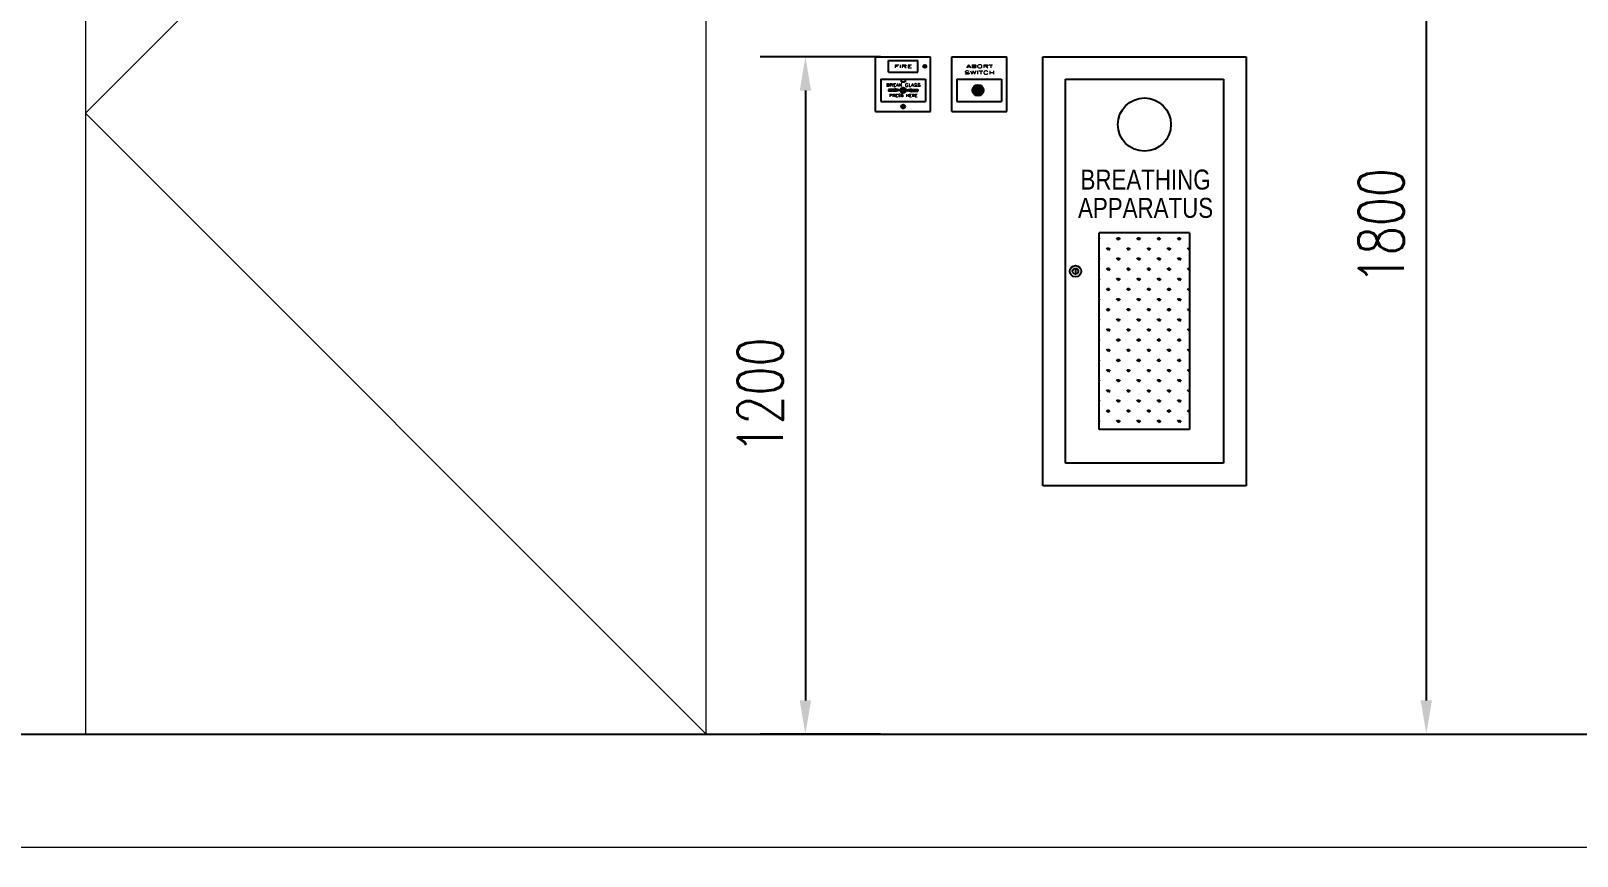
# Model space of a CAD drawing. Header units: millimetres. Extents: x -20146070 to 165023, y -3349561 to 35447.
# Drawn here: x -445275 to -442536, y -23248 to -21787 of the extents above; entities that cross this region are included whole.
import ezdxf
from ezdxf import colors
from ezdxf.entities.mleader import LeaderData, LeaderLine
from ezdxf.enums import TextEntityAlignment as Align
from ezdxf.math import Vec2, Vec3

# ---------------------------------------------------------------- set-up
doc = ezdxf.new("R2010")
doc.units = ezdxf.units.MM
doc.header["$LTSCALE"] = 50
doc.header["$PDMODE"] = 35
doc.linetypes.add('CONTINOUS', pattern=[0])
doc.layers.get('Defpoints').update_dxf_attribs({"color": 8, "lineweight": 9})
doc.layers.add('M_FIREALAM-_E-', color=10, linetype='Continuous')
doc.layers.add('NW_GRID LINE', color=8, linetype='Continuous')
doc.layers.add('NW_BEAM AND COLUMN', color=134, linetype='Continuous', lineweight=5)
doc.styles.add('DIM', font='romans.shx', dxfattribs={"width": 0.75})
doc.styles.add('RomanS', font='romans__.ttf', dxfattribs={"width": 0.75, "height": 40})
doc.styles.add('STYLE2', font='arial.ttf', dxfattribs={"width": 0.8})
doc.dimstyles.new('DIM40', dxfattribs={"dimscale": 40, "dimtxt": 2, "dimasz": 3, "dimexe": 2, "dimexo": 1, "dimgap": 1, "dimtad": 1, "dimdec": 0, "dimzin": 0, "dimdsep": 46, "dimtxsty": 'DIM', "dimcen": 0, "dimdle": 2, "dimclrd": 9, "dimclre": 9, "dimclrt": 4, "dimadec": 0, "dimazin": 0, "dimtfac": 1, "dimtdec": 0, "dimtmove": 2, "dimatfit": 3, "dimfxl": 1, "dimtolj": 1, "dimtzin": 0, "dimarcsym": 0})

# ---------------------------------------------------------------- blocks, each defined once
blk = doc.blocks.new('MR')
for color, points in [(256, [(84.2, 80.3, 1), (89.9, 80.3, 1)]), (7, [(34.9, 36.3), (34.1, 35.5), (43.8, 37.9), (34.1, 40.3), (34.9, 39.5), (22.7, 39.5), (22.7, 36.3)]), (7, [(53.5, 37.9, 1), (43.8, 37.9, 1)]), (7, [(74.5, 36.3), (74.5, 39.5), (62.4, 39.5), (63.2, 40.3), (53.5, 37.9), (63.2, 35.5), (62.4, 36.3)])]:
    blk.add_hatch(color=color).paths.add_polyline_path(points)
for p, q in [((0, 0), (0, 97.2)), ((0, 97.2), (97.2, 97.2)), ((22.6, 70.1), (22.6, 90.5)), ((22.6, 90.5), (74.6, 90.5)), ((74.6, 70.1), (74.6, 90.5)), ((97.2, 0), (97.2, 97.2)), ((9, 57.7), (9, 18.1)), ((9, 57.7), (88.2, 57.7)), ((22.6, 70.1), (74.6, 70.1)), ((45.2, 57.7), (45.2, 52.8)), ((52, 57.7), (52, 52.8)), ((88.2, 57.7), (88.2, 18.1)), ((45.2, 52.8), (52, 52.8)), ((0, 0), (97.2, 0)), ((9, 18.1), (88.2, 18.1))]:
    blk.add_line(p, q)
at = {"color": 7}
for p, q in [((34.9, 39.5), (22.7, 39.5)), ((22.7, 39.5), (22.7, 36.3)), ((34.9, 36.3), (22.7, 36.3)), ((43.8, 37.9), (34.1, 40.3)), ((34.1, 40.3), (34.9, 39.5)), ((43.8, 37.9), (34.1, 35.5)), ((34.9, 36.3), (34.1, 35.5)), ((53.5, 37.9), (63.2, 40.3)), ((53.5, 37.9), (63.2, 35.5)), ((63.2, 40.3), (62.4, 39.5)), ((62.4, 39.5), (74.5, 39.5)), ((62.4, 36.3), (74.5, 36.3)), ((62.4, 36.3), (63.2, 35.5)), ((74.5, 39.5), (74.5, 36.3))]:
    blk.add_line(p, q, dxfattribs=at)
blk.add_lwpolyline([(47.2, 8.2), (48.6, 7.3), (50.1, 8.2), (50.1, 9.9), (48.6, 10.7), (47.2, 9.9)], close=True)
for centre, radius in [((87.1, 80.3), 2.83), ((48.6, 9), 3.39)]:
    blk.add_circle(centre, radius)
blk.add_circle((48.6, 37.9), 4.85, dxfattribs=at)
at = {"color": 7, "style": 'RomanS'}
for s, height, width, p in [('FIRE', 5.65, 2, (48.6, 80.3)), ('BREAK GLASS', 5.14, 1.3, (49.1, 47.1)), ('PRESS HERE', 4.52, 1.3, (49.1, 28.8))]:
    blk.add_text(s, height=height, dxfattribs=dict(at, width=width)).set_placement(p, align=Align.MIDDLE)
blk = doc.blocks.new('AB')
h = blk.add_hatch(color=0)
h.dxf.hatch_style = 1
h.paths.add_polyline_path([(56.2, 37.9, 1), (36.6, 37.9, 1)])
for p, q in [((0, 0), (0, 97.2)), ((0, 97.2), (97.2, 97.2)), ((97.2, 0), (97.2, 97.2)), ((9, 57.7), (9, 18.1)), ((9, 57.7), (88.2, 57.7)), ((88.2, 57.7), (88.2, 18.1)), ((0, 0), (97.2, 0)), ((9, 18.1), (88.2, 18.1))]:
    blk.add_line(p, q)
blk.add_circle((46.4, 37.9), 9.83)
at = {"color": 7, "style": 'RomanS', "width": 2}
for s, p in [('ABORT', (49, 80.3)), ('SWITCH', (49, 69.2))]:
    blk.add_text(s, height=5.65, dxfattribs=at).set_placement(p, align=Align.MIDDLE)
blk = doc.blocks.new('*D69')
at = {"layer": 'Defpoints', "color": 0, "transparency": 16777216}
for p in [(-443228.3, -21232.7), (-443228.3, -23032.7), (-442802.8, -23032.7)]:
    blk.add_point(p, dxfattribs=at)
at = {"layer": 'NW_BEAM AND COLUMN', "color": 9, "lineweight": -2, "transparency": 16777216}
for p, q in [((-443188.3, -21232.7), (-442722.8, -21232.7)), ((-442802.8, -21292.7), (-442802.8, -22972.7)), ((-443188.3, -23032.7), (-442722.8, -23032.7))]:
    blk.add_line(p, q, dxfattribs=at)
at = {"layer": 'NW_BEAM AND COLUMN', "color": 9, "transparency": 16777216}
for points in [[(-442812.8, -21292.7), (-442792.8, -21292.7), (-442802.8, -21232.7)], [(-442812.8, -22972.7), (-442792.8, -22972.7), (-442802.8, -23032.7)]]:
    blk.add_solid(points, dxfattribs=at)
at = {"layer": 'NW_BEAM AND COLUMN', "color": 4, "transparency": 16777216, "insert": (-442882.8, -22132.7), "char_height": 80, "attachment_point": 5, "rotation": 90, "style": 'DIM'}
blk.add_mtext('\\A1;1800', dxfattribs=at)
blk = doc.blocks.new('*D70')
at = {"layer": 'Defpoints', "color": 0, "transparency": 16777216}
for p in [(-443729.7, -21832.7), (-443902.8, -23032.7), (-443729.7, -23032.7)]:
    blk.add_point(p, dxfattribs=at)
at = {"layer": 'NW_BEAM AND COLUMN', "color": 9, "lineweight": -2, "transparency": 16777216}
for p, q in [((-443769.7, -21832.7), (-443982.8, -21832.7)), ((-443902.8, -21892.7), (-443902.8, -22972.7)), ((-443769.7, -23032.7), (-443982.8, -23032.7))]:
    blk.add_line(p, q, dxfattribs=at)
at = {"layer": 'NW_BEAM AND COLUMN', "color": 9, "transparency": 16777216}
for points in [[(-443912.8, -21892.7), (-443892.8, -21892.7), (-443902.8, -21832.7)], [(-443912.8, -22972.7), (-443892.8, -22972.7), (-443902.8, -23032.7)]]:
    blk.add_solid(points, dxfattribs=at)
at = {"layer": 'NW_BEAM AND COLUMN', "color": 4, "transparency": 16777216, "insert": (-443982.8, -22432.7), "char_height": 80, "attachment_point": 5, "rotation": 90, "style": 'DIM'}
blk.add_mtext('\\A1;1200', dxfattribs=at)
blk = doc.blocks.new('SMOKE')
at = {"color": 7, "linetype": 'CONTINOUS'}
ml = blk.add_multileader_mtext('Standard', dxfattribs=at)
ml.set_content('{\\fArial|b0|i0|c0|p34;S}', color=7, style='RomanS')
ml.set_leader_properties(color=10)
ml.build(insert=Vec2(0, 0))
ml.multileader.update_dxf_attribs({"dogleg_length": 3.34, "arrow_head_size": 171.1, "scale": 50})
ctx = ml.context
ctx.base_point, ctx.scale, ctx.char_height, ctx.arrow_head_size, ctx.landing_gap_size, ctx.plane_origin = Vec3(10040458.9, 1663039.1), 50, 256.669, 171.1, 171.1, Vec3(10036247.2, 1658323.4)
notes = []
notes.append((ctx, [(0, (0, 0, 0), (0, 0), (1, 0), 1, [])]))
ctx.mtext.insert, ctx.mtext.flow_direction = Vec3(10040630, 1663169.6), 5
for ctx, leaders in notes:
    for number, flags, end, landing, length, lines in leaders:
        leader = LeaderData()
        leader.index, (leader.has_last_leader_line, leader.has_dogleg_vector, leader.attachment_direction) = number, flags
        leader.last_leader_point, leader.dogleg_vector, leader.dogleg_length = Vec3(end), Vec3(landing), length
        for number, points, colour, breaks in lines:
            line = LeaderLine()
            line.index, line.vertices, line.color, line.breaks = number, Vec3.list(points), colors.encode_raw_color(colour), breaks
            leader.lines.append(line)
        ctx.leaders.append(leader)

msp = doc.modelspace()

# ---------------------------------------------------------------- hatches: boundary and pattern name
at = {"layer": 'M_FIREALAM-_E-'}
h = msp.add_hatch(dxfattribs=at)
h.set_pattern_fill('GRASS', color=0, style=0)
h.set_pattern_definition([(90, (-945092.964, 1120310.992), (-17.96051224, 17.96051224), [4.7625, -31.1585245]), (45, (-945092.964, 1120310.992), (-17.96051224, 17.96051224), [4.7625, -20.6375]), (135, (-945092.964, 1120310.992), (-17.96051224, -17.96051224), [4.7625, -20.6375])])
h.paths.add_polyline_path([(-443382.2, -22492.7), (-443222.2, -22492.7), (-443222.2, -22144.8), (-443382.2, -22144.8)])

# ---------------------------------------------------------------- linework, layer by layer
for p, q in [((-443482.2, -22592.7), (-443482.2, -21832.7)), ((-443482.2, -21832.7), (-443122.2, -21832.7)), ((-443122.2, -21832.7), (-443122.2, -22592.7)), ((-443442.2, -22552.7), (-443442.2, -21872.7)), ((-443442.2, -21872.7), (-443162.2, -21872.7)), ((-443162.2, -21872.7), (-443162.2, -22552.7)), ((-443162.2, -22552.7), (-443442.2, -22552.7)), ((-443122.2, -22592.7), (-443482.2, -22592.7))]:
    msp.add_line(p, q, dxfattribs=at)
at = {"layer": 'M_FIREALAM-_E-', "color": 0}
for p, q in [((-443382.2, -22492.7), (-443382.2, -22144.8)), ((-443222.2, -22144.8), (-443382.2, -22144.8)), ((-443222.2, -22144.8), (-443222.2, -22492.7)), ((-443222.2, -22492.7), (-443382.2, -22492.7))]:
    msp.add_line(p, q, dxfattribs=at)
at = {"layer": 'M_FIREALAM-_E-'}
msp.add_lwpolyline([(-443424.3, -22209.7), (-443424.3, -22215.7)], dxfattribs=at)
at = {"layer": 'M_FIREALAM-_E-', "color": 0}
msp.add_circle((-443302.2, -21952.9), 47.1, dxfattribs=at)
at = {"layer": 'M_FIREALAM-_E-'}
for radius in [10, 5]:
    msp.add_circle((-443424.3, -22212.7), radius, dxfattribs=at)
at = {"layer": 'NW_BEAM AND COLUMN'}
msp.add_lwpolyline([(-445178.3, -23032.7), (-444078.3, -23032.7), (-444078.3, -20832.7), (-445178.3, -20832.7)], close=True, dxfattribs=at)
for points in [[(-444078.3, -20832.7), (-445178.3, -21932.7), (-444078.3, -23032.7)], [(-446178.3, -23232.7), (-439152.1, -23232.7)]]:
    msp.add_lwpolyline(points, dxfattribs=at)
at = {"layer": 'NW_GRID LINE'}
msp.add_lwpolyline([(-446272, -23032.7), (-439152.1, -23032.7)], dxfattribs=at)

# ---------------------------------------------------------------- block references
at = {"layer": 'M_FIREALAM-_E-'}
for p, xscale, yscale, zscale in [((-13215027, -2136319.2), 1.28, 1.28, 1.28), ((-12842896.3, -2136319.2), 1.28, 1.28, 1.28), ((-13209527.3, -2137019.4), 1.28, 1.28, 1.28), ((-12837356.5, -2137100.4), 1.28, 1.28, 1.28), ((-13215027, -2138819.2), 1.28, 1.28, 1.28), ((-12842882.2, -2139119.2), 1.28, 1.28, 1.28), ((-12837356.5, -2141062.9), 1.28, 1.28, 1.28), ((-13209538.6, -2141143.9), 1.28, 1.28, 1.28), ((-13216376.9, -2141531.7), 1.28, 1.28, 1.28), ((-13213677.1, -2141531.7), 1.28, 1.28, 1.28), ((-12844197.6, -2141531.7), 1.28, 1.28, 1.28), ((-12841946.4, -2141531.7), 1.28, 1.28, 1.28), ((-10646155.8, -1718610.1), 1.024, 1.024, 1.024), ((-10273997.7, -1718610.1), 1.024, 1.024, 1.024), ((-10644656.4, -1718640.4), 1.024, 1.024, 1.024), ((-10272498.3, -1718640.4), 1.024, 1.024, 1.024), ((-13016264.7, -2148128.1), 1.28, 1.28, 1.28), ((-20146070.2, -3348204.7), 2, 2, 2)]:
    msp.add_blockref('SMOKE', p, dxfattribs=dict(at, xscale=xscale, yscale=yscale, zscale=zscale))
for name, p in [('MR', (-443778.3, -21930)), ('AB', (-443643.3, -21930))]:
    msp.add_blockref(name, p, dxfattribs=at)

# ---------------------------------------------------------------- texts
at = {"layer": 'M_FIREALAM-_E-', "color": 0, "style": 'STYLE2', "width": 0.8}
for s, p in [('BREATHING', (-443300.1, -22078.6)), ('APPARATUS', (-443300.1, -22128.7))]:
    msp.add_text(s, height=35.36, dxfattribs=at).set_placement(p, align=Align.BOTTOM_CENTER)

# ---------------------------------------------------------------- dimensions: what is measured, and where the dimension line sits
at = {"layer": 'NW_BEAM AND COLUMN'}
for base, p1, p2, picture, middle in [((-442802.8, -23032.7), (-443228.3, -21232.7), (-443228.3, -23032.7), '*D69', (-442882.8, -22132.7)), ((-443902.8, -23032.7), (-443729.7, -21832.7), (-443729.7, -23032.7), '*D70', (-443982.8, -22432.7))]:
    dim = msp.add_linear_dim(base=base, p1=p1, p2=p2, angle=90, dimstyle='DIM40', override={"dimasz": 1.5}, dxfattribs=at)
    dim.commit()
    dim.dimension.update_dxf_attribs({"geometry": picture, "text_midpoint": middle})

doc.saveas('drawing.dxf')
